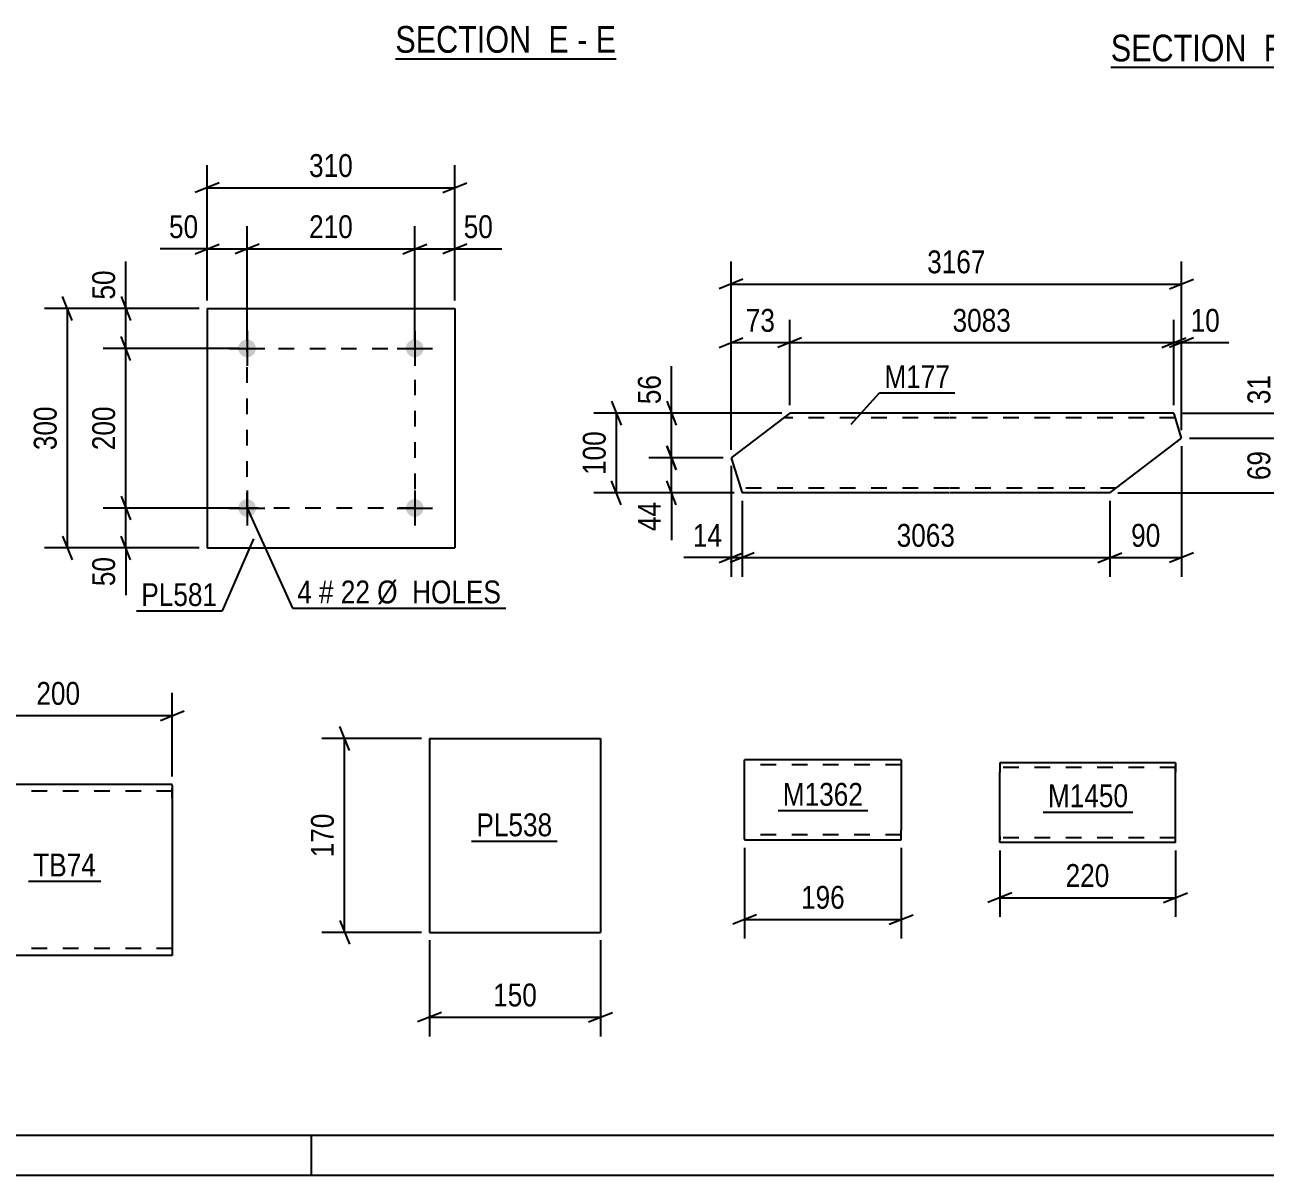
# Model space of a CAD drawing. Header units: millimetres. Extents: x 0 to 841, y 0 to 594.
# Drawn here: x 175.1 to 330.4, y 0 to 144.1 of the extents above; entities that cross this region are included whole.
import ezdxf

# ---------------------------------------------------------------- set-up
doc = ezdxf.new("R2010")
doc.units = ezdxf.units.MM
doc.linetypes.add('DXK_LINE_DOT2', pattern=[3.9198, 1.9599, -1.9599])
doc.styles.add('Arial Narrow', font='ARIALN.TTF', dxfattribs={"height": 0.2})

# ---------------------------------------------------------------- blocks, each defined once
blk = doc.blocks.new('Unknown-814735430-1133')
at = {"color": 5, "linetype": 'Continuous'}
for p, q in [((5, 5), (836, 5)), ((211, 0), (211, 5)), ((0, 0), (841, 0))]:
    blk.add_line(p, q, dxfattribs=at)
blk = doc.blocks.new('Unknown-814735430-13 - 12573')
at = {"color": 6, "linetype": 'Continuous'}
blk.add_line((221.49, 139.9), (249.14, 139.9), dxfattribs=at)
at = {"color": 0, "linetype": 'Continuous'}
for points in [[(239.6, 140.65), (239.6, 144.15), (221.49, 144.15), (221.49, 140.65)], [(243.21, 140.65), (243.21, 144.15), (240.65, 144.15), (240.65, 140.65)], [(245.53, 140.65), (245.53, 144.15), (244.26, 144.15), (244.26, 140.65)], [(249.14, 140.65), (249.14, 144.15), (246.58, 144.15), (246.58, 140.65)]]:
    blk.add_wipeout(points, dxfattribs=at)
at = {"color": 7, "linetype": 'Continuous', "style": 'Arial Narrow'}
for s, p in [('SECTION ', (221.49, 140.65)), ('E', (240.65, 140.65)), ('E', (246.58, 140.65)), ('-', (244.26, 140.65))]:
    blk.add_text(s, height=3.34, dxfattribs=at).set_placement(p)
blk = doc.blocks.new('Unknown-814735430-16 - 6405')
at = {"color": 6, "linetype": 'Continuous'}
blk.add_line((311.1, 138.82), (338.31, 138.82), dxfattribs=at)
at = {"color": 0, "linetype": 'Continuous'}
for points in [[(329.21, 139.57), (329.21, 143.07), (311.1, 143.07), (311.1, 139.57)], [(332.6, 139.57), (332.6, 143.07), (330.26, 143.07), (330.26, 139.57)], [(334.92, 139.57), (334.92, 143.07), (333.65, 143.07), (333.65, 139.57)], [(338.31, 139.57), (338.31, 143.07), (335.97, 143.07), (335.97, 139.57)]]:
    blk.add_wipeout(points, dxfattribs=at)
at = {"color": 7, "linetype": 'Continuous', "style": 'Arial Narrow'}
for s, p in [('SECTION ', (311.1, 139.57)), ('F', (330.26, 139.57)), ('F', (335.97, 139.57)), ('-', (333.65, 139.57))]:
    blk.add_text(s, height=3.34, dxfattribs=at).set_placement(p)
blk = doc.blocks.new('Part-814735430-13352 - 13351')
at = {"color": 2, "linetype": 'Continuous'}
for p, q in [((297.19, 51.69), (297.19, 50.49)), ((319.19, 51.69), (297.19, 51.69)), ((319.19, 51.69), (319.19, 51.6)), ((319.19, 51.6), (319.19, 50.49)), ((297.19, 42.43), (297.19, 50.49)), ((319.19, 41.69), (319.19, 50.49)), ((297.19, 41.78), (297.19, 42.43)), ((297.19, 41.69), (297.19, 41.78)), ((319.19, 41.69), (297.19, 41.69))]:
    blk.add_line(p, q, dxfattribs=at)
at = {"color": 7, "linetype": 'DXK_LINE_DOT2'}
for p, q in [((319.19, 51.69), (319.19, 51.69)), ((319.19, 50.49), (319.19, 51.34)), ((319.19, 51.09), (297.19, 51.09)), ((297.19, 42.43), (297.19, 42.04)), ((297.19, 42.29), (297.19, 42.33)), ((319.19, 42.29), (297.19, 42.29)), ((319.19, 42.29), (319.19, 42.33)), ((297.19, 41.69), (297.19, 41.69))]:
    blk.add_line(p, q, dxfattribs=at)
blk = doc.blocks.new('Part-814735430-2456 - 2442')
at = {"color": 2, "linetype": 'Continuous'}
for p, q in [((225.77, 54.71), (225.77, 30.43)), ((225.77, 54.71), (247.2, 54.71)), ((247.2, 54.71), (247.2, 30.43)), ((225.77, 30.43), (247.2, 30.43))]:
    blk.add_line(p, q, dxfattribs=at)
blk = doc.blocks.new('Part-814735430-1372 - 1344')
at = {"color": 2, "linetype": 'Continuous'}
for p, q in [((270.88, 95.49), (269.3, 94.29)), ((290.88, 95.49), (270.88, 95.49)), ((318.99, 95.49), (290.98, 95.49)), ((319.02, 95.4), (318.99, 95.49)), ((319.97, 92.34), (319.02, 95.4)), ((269.3, 94.29), (263.53, 89.89)), ((310.98, 85.49), (319.97, 92.34)), ((263.53, 89.89), (264.91, 85.49)), ((290.88, 85.49), (264.91, 85.49)), ((310.98, 85.49), (290.98, 85.49))]:
    blk.add_line(p, q, dxfattribs=at)
at = {"color": 7, "linetype": 'DXK_LINE_DOT2'}
for p, q in [((270.88, 95.49), (269.9, 94.75)), ((290.88, 94.89), (270.09, 94.89)), ((319.18, 94.89), (290.98, 94.89)), ((290.88, 86.09), (264.72, 86.09)), ((311.76, 86.09), (290.98, 86.09))]:
    blk.add_line(p, q, dxfattribs=at)
blk = doc.blocks.new('Part-814735430-2414 - 2399')
at = {"color": 2, "linetype": 'Continuous'}
for p, q in [((164.98, 48.97), (164.98, 47.25)), ((193.55, 48.97), (164.98, 48.97)), ((193.55, 48.84), (193.55, 48.97)), ((193.55, 48.84), (193.55, 47.25)), ((164.98, 28.6), (164.98, 47.25)), ((193.55, 47.25), (193.55, 27.54)), ((164.98, 27.67), (164.98, 28.6)), ((164.98, 27.54), (164.98, 27.67)), ((193.55, 27.54), (164.98, 27.54))]:
    blk.add_line(p, q, dxfattribs=at)
at = {"color": 7, "linetype": 'DXK_LINE_DOT2'}
for p, q in [((193.55, 47.25), (193.55, 48.47)), ((193.55, 48.11), (164.98, 48.11)), ((164.98, 28.6), (164.98, 28.04)), ((164.98, 28.4), (164.98, 28.46)), ((193.55, 28.4), (164.98, 28.4)), ((193.55, 28.4), (193.55, 28.46))]:
    blk.add_line(p, q, dxfattribs=at)
blk = doc.blocks.new('Part-814735430-6686 - 6682')
at = {"color": 2, "linetype": 'Continuous'}
for p, q in [((284.85, 52.04), (265.24, 52.04)), ((265.24, 42.13), (265.24, 52.04)), ((284.85, 52.04), (284.85, 43.24)), ((265.24, 42.13), (265.24, 42.04)), ((265.24, 42.04), (284.85, 42.04)), ((284.85, 42.04), (284.85, 43.24))]:
    blk.add_line(p, q, dxfattribs=at)
at = {"color": 7, "linetype": 'DXK_LINE_DOT2'}
for p, q in [((284.85, 51.44), (265.24, 51.44)), ((265.24, 42.64), (265.24, 42.68)), ((284.85, 42.64), (265.24, 42.64)), ((284.85, 42.68), (284.85, 43.01)), ((284.85, 42.64), (284.85, 42.68))]:
    blk.add_line(p, q, dxfattribs=at)
blk = doc.blocks.new('Bolt-814735430-6736 - 6702')
at = {"linetype": 'Continuous'}
for points in [[(204.02, 103.6, -1), (201.82, 103.6, -1)], [(225.02, 103.6, -1), (222.82, 103.6, -1)]]:
    blk.add_hatch(color=1, dxfattribs=at).paths.add_polyline_path(points)
at = {"color": 1, "linetype": 'Continuous'}
for p, q in [((202.92, 105.8), (202.92, 101.4)), ((223.92, 105.8), (223.92, 101.4)), ((200.72, 103.6), (205.12, 103.6)), ((221.72, 103.6), (226.12, 103.6))]:
    blk.add_line(p, q, dxfattribs=at)
blk = doc.blocks.new('Bolt-814735430-6741 - 6702')
at = {"linetype": 'Continuous'}
for points in [[(204.02, 83.6, -1), (201.82, 83.6, -1)], [(225.02, 83.6, -1), (222.82, 83.6, -1)]]:
    blk.add_hatch(color=1, dxfattribs=at).paths.add_polyline_path(points)
at = {"color": 1, "linetype": 'Continuous'}
for p, q in [((202.92, 85.8), (202.92, 81.4)), ((223.92, 85.8), (223.92, 81.4)), ((200.72, 83.6), (205.12, 83.6)), ((221.72, 83.6), (226.12, 83.6))]:
    blk.add_line(p, q, dxfattribs=at)
blk = doc.blocks.new('Part-814735430-6746 - 6702')
at = {"color": 2, "linetype": 'Continuous'}
for p, q in [((197.92, 108.59), (197.92, 78.59)), ((197.92, 108.59), (228.92, 108.59)), ((228.92, 108.59), (228.92, 78.59)), ((197.92, 78.59), (228.92, 78.59))]:
    blk.add_line(p, q, dxfattribs=at)
blk = doc.blocks.new('Rectangle-814735430-6855 - 6702')
at = {"color": 1, "linetype": 'DXK_LINE_DOT2'}
blk.add_lwpolyline([(202.92, 103.6), (223.92, 103.6), (223.92, 83.6), (202.92, 83.6), (202.92, 103.6)], close=True, dxfattribs=at)
blk = doc.blocks.new('StraightDimension-814735430-13412 - 13351')
at = {"color": 7, "linetype": 'Continuous'}
for p, q in [((297.19, 40.69), (297.19, 32.37)), ((319.19, 40.69), (319.19, 32.37)), ((298.69, 35.37), (295.69, 34.17)), ((297.19, 34.77), (319.19, 34.77)), ((317.69, 34.17), (320.69, 35.37))]:
    blk.add_line(p, q, dxfattribs=at)
at = {"color": 0}
blk.add_wipeout([(311.53, 35.52), (311.53, 39.72), (304.84, 39.72), (304.84, 35.52)], dxfattribs=at)
at = {"color": 3, "style": 'Arial Narrow'}
blk.add_text('220', height=2.863, dxfattribs=at).set_placement((305.44, 36.12))
blk = doc.blocks.new('StraightDimension-814735430-2469 - 2442')
at = {"color": 7, "linetype": 'Continuous'}
for p, q in [((215.73, 53.21), (214.53, 56.21)), ((224.77, 54.71), (212.28, 54.71)), ((215.13, 30.43), (215.13, 54.71)), ((214.53, 31.93), (215.73, 28.93)), ((224.77, 30.43), (212.28, 30.43))]:
    blk.add_line(p, q, dxfattribs=at)
at = {"color": 0}
blk.add_wipeout([(214.38, 45.91), (210.18, 45.91), (210.18, 39.23), (214.38, 39.23)], dxfattribs=at)
at = {"color": 3, "style": 'Arial Narrow'}
blk.add_text('170', height=2.863, rotation=90.0002, dxfattribs=at).set_placement((213.78, 39.83))
blk = doc.blocks.new('StraightDimension-814735430-2458 - 2442')
at = {"color": 7, "linetype": 'Continuous'}
for p, q in [((225.77, 29.43), (225.77, 17.4)), ((247.2, 29.43), (247.2, 17.4)), ((227.27, 20.4), (224.27, 19.2)), ((245.7, 19.2), (248.7, 20.4)), ((225.77, 19.8), (247.2, 19.8))]:
    blk.add_line(p, q, dxfattribs=at)
at = {"color": 0}
blk.add_wipeout([(239.83, 20.55), (239.83, 24.75), (233.14, 24.75), (233.14, 20.55)], dxfattribs=at)
at = {"color": 3, "style": 'Arial Narrow'}
blk.add_text('150', height=2.863, dxfattribs=at).set_placement((233.74, 21.15))
blk = doc.blocks.new('StraightDimension-814735430-1471 - 1344')
at = {"color": 7, "linetype": 'Continuous'}
for p, q in [((255.48, 91.39), (256.68, 88.39)), ((262.53, 89.89), (253.23, 89.89)), ((256.08, 85.49), (256.08, 89.89)), ((263.91, 85.49), (253.23, 85.49)), ((256.68, 83.99), (255.48, 86.99))]:
    blk.add_line(p, q, dxfattribs=at)
at = {"color": 0}
blk.add_wipeout([(255.33, 84.96), (251.13, 84.96), (251.13, 80.11), (255.33, 80.11)], dxfattribs=at)
at = {"color": 7, "linetype": 'Continuous'}
blk.add_line((256.08, 85.49), (256.08, 79.58), dxfattribs=at)
blk.add_line((256.08, 85.49), (256.08, 79.58), dxfattribs=at)
at = {"color": 3, "style": 'Arial Narrow'}
blk.add_text('44', height=2.863, rotation=90.0002, dxfattribs=at).set_placement((254.73, 80.71))
blk = doc.blocks.new('StraightDimension-814735430-1562 - 1344')
at = {"color": 7, "linetype": 'Continuous'}
for p, q in [((263.53, 88.89), (263.53, 74.99)), ((264.91, 84.49), (264.91, 74.99)), ((262.03, 76.79), (265.03, 77.99)), ((266.41, 77.99), (263.41, 76.79)), ((263.53, 77.39), (264.91, 77.39))]:
    blk.add_line(p, q, dxfattribs=at)
at = {"color": 0}
blk.add_wipeout([(263.01, 78.14), (263.01, 82.34), (258.15, 82.34), (258.15, 78.14)], dxfattribs=at)
at = {"color": 7, "linetype": 'Continuous'}
blk.add_line((263.53, 77.39), (257.63, 77.39), dxfattribs=at)
blk.add_line((263.53, 77.39), (257.63, 77.39), dxfattribs=at)
at = {"color": 3, "style": 'Arial Narrow'}
blk.add_text('14', height=2.863, dxfattribs=at).set_placement((258.75, 78.74))
blk = doc.blocks.new('StraightDimension-814735430-1375 - 1344')
at = {"color": 7, "linetype": 'Continuous'}
for p, q in [((248.58, 96.99), (249.78, 93.99)), ((269.88, 95.49), (246.33, 95.49)), ((249.18, 85.49), (249.18, 95.49)), ((263.91, 85.49), (246.33, 85.49)), ((249.78, 83.99), (248.58, 86.99))]:
    blk.add_line(p, q, dxfattribs=at)
at = {"color": 0}
blk.add_wipeout([(248.43, 93.83), (244.23, 93.83), (244.23, 87.14), (248.43, 87.14)], dxfattribs=at)
at = {"color": 3, "style": 'Arial Narrow'}
blk.add_text('100', height=2.863, rotation=90.0002, dxfattribs=at).set_placement((247.83, 87.74))
blk = doc.blocks.new('StraightDimension-814735430-1418 - 1344')
at = {"color": 7, "linetype": 'Continuous'}
for p, q in [((331.83, 93.84), (333.03, 90.84)), ((320.97, 92.34), (334.83, 92.34)), ((332.43, 85.49), (332.43, 92.34)), ((311.98, 85.49), (334.83, 85.49)), ((333.03, 83.99), (331.83, 86.99))]:
    blk.add_line(p, q, dxfattribs=at)
at = {"color": 0}
blk.add_wipeout([(331.68, 91.34), (327.48, 91.34), (327.48, 86.49), (331.68, 86.49)], dxfattribs=at)
at = {"color": 3, "style": 'Arial Narrow'}
blk.add_text('69', height=2.863, rotation=90.0002, dxfattribs=at).set_placement((331.08, 87.09))
blk = doc.blocks.new('StraightDimension-814735430-1445 - 1344')
at = {"color": 7, "linetype": 'Continuous'}
for p, q in [((331.83, 96.99), (333.03, 93.99)), ((319.99, 95.49), (334.83, 95.49)), ((332.43, 92.34), (332.43, 95.49)), ((333.03, 90.84), (331.83, 93.84)), ((320.97, 92.34), (334.83, 92.34))]:
    blk.add_line(p, q, dxfattribs=at)
at = {"color": 0}
blk.add_wipeout([(331.68, 100.87), (327.48, 100.87), (327.48, 96.01), (331.68, 96.01)], dxfattribs=at)
at = {"color": 7, "linetype": 'Continuous'}
blk.add_line((332.43, 95.49), (332.43, 101.39), dxfattribs=at)
blk.add_line((332.43, 95.49), (332.43, 101.39), dxfattribs=at)
at = {"color": 3, "style": 'Arial Narrow'}
blk.add_text('31', height=2.863, rotation=90.0002, dxfattribs=at).set_placement((331.08, 96.61))
blk = doc.blocks.new('StraightDimension-814735430-1496 - 1344')
at = {"color": 7, "linetype": 'Continuous'}
for p, q in [((255.48, 96.99), (256.68, 93.99)), ((269.88, 95.49), (253.23, 95.49)), ((256.08, 89.89), (256.08, 95.49)), ((256.68, 88.39), (255.48, 91.39)), ((262.53, 89.89), (253.23, 89.89))]:
    blk.add_line(p, q, dxfattribs=at)
at = {"color": 0}
blk.add_wipeout([(255.33, 100.87), (251.13, 100.87), (251.13, 96.01), (255.33, 96.01)], dxfattribs=at)
at = {"color": 7, "linetype": 'Continuous'}
blk.add_line((256.08, 95.49), (256.08, 101.39), dxfattribs=at)
blk.add_line((256.08, 95.49), (256.08, 101.39), dxfattribs=at)
at = {"color": 3, "style": 'Arial Narrow'}
blk.add_text('56', height=2.863, rotation=90.0002, dxfattribs=at).set_placement((254.73, 96.61))
blk = doc.blocks.new('StraightDimension-814735430-1632 - 1344')
at = {"color": 7, "linetype": 'Continuous'}
for p, q in [((318.99, 96.49), (318.99, 107.18)), ((319.97, 93.34), (319.97, 107.18)), ((317.49, 103.73), (320.49, 104.93)), ((321.47, 104.93), (318.47, 103.73)), ((318.99, 104.33), (319.97, 104.33))]:
    blk.add_line(p, q, dxfattribs=at)
at = {"color": 0}
blk.add_wipeout([(325.35, 105.08), (325.35, 109.28), (320.5, 109.28), (320.5, 105.08)], dxfattribs=at)
at = {"color": 7, "linetype": 'Continuous'}
blk.add_line((319.97, 104.33), (325.88, 104.33), dxfattribs=at)
blk.add_line((319.97, 104.33), (325.88, 104.33), dxfattribs=at)
at = {"color": 3, "style": 'Arial Narrow'}
blk.add_text('10', height=2.863, dxfattribs=at).set_placement((321.1, 105.68))
blk = doc.blocks.new('StraightDimension-814735430-1521 - 1344')
at = {"color": 7, "linetype": 'Continuous'}
for p, q in [((319.97, 91.34), (319.97, 74.99)), ((310.98, 84.49), (310.98, 74.99)), ((309.48, 76.79), (312.48, 77.99)), ((321.47, 77.99), (318.47, 76.79)), ((310.98, 77.39), (319.97, 77.39))]:
    blk.add_line(p, q, dxfattribs=at)
at = {"color": 0}
blk.add_wipeout([(317.9, 78.14), (317.9, 82.34), (313.05, 82.34), (313.05, 78.14)], dxfattribs=at)
at = {"color": 3, "style": 'Arial Narrow'}
blk.add_text('90', height=2.863, dxfattribs=at).set_placement((313.65, 78.74))
blk = doc.blocks.new('StraightDimension-814735430-1538 - 1344')
at = {"color": 7, "linetype": 'Continuous'}
for p, q in [((264.91, 84.49), (264.91, 74.99)), ((310.98, 84.49), (310.98, 74.99)), ((266.41, 77.99), (263.41, 76.79)), ((309.48, 76.79), (312.48, 77.99)), ((264.91, 77.39), (310.98, 77.39))]:
    blk.add_line(p, q, dxfattribs=at)
at = {"color": 0}
blk.add_wipeout([(292.2, 78.14), (292.2, 82.34), (283.68, 82.34), (283.68, 78.14)], dxfattribs=at)
at = {"color": 3, "style": 'Arial Narrow'}
blk.add_text('3063', height=2.863, dxfattribs=at).set_placement((284.28, 78.74))
blk = doc.blocks.new('StraightDimension-814735430-1580 - 1344')
at = {"color": 7, "linetype": 'Continuous'}
for p, q in [((263.53, 90.89), (263.53, 114.51)), ((319.97, 93.34), (319.97, 114.51)), ((265.03, 112.26), (262.03, 111.06)), ((318.47, 111.06), (321.47, 112.26)), ((263.53, 111.66), (319.97, 111.66))]:
    blk.add_line(p, q, dxfattribs=at)
at = {"color": 0}
blk.add_wipeout([(296.01, 112.41), (296.01, 116.61), (287.5, 116.61), (287.5, 112.41)], dxfattribs=at)
at = {"color": 3, "style": 'Arial Narrow'}
blk.add_text('3167', height=2.863, dxfattribs=at).set_placement((288.1, 113.01))
blk = doc.blocks.new('StraightDimension-814735430-1591 - 1344')
at = {"color": 7, "linetype": 'Continuous'}
for p, q in [((263.53, 90.89), (263.53, 107.18)), ((270.88, 96.49), (270.88, 107.18)), ((262.03, 103.73), (265.03, 104.93)), ((263.53, 104.33), (270.88, 104.33)), ((272.38, 104.93), (269.38, 103.73))]:
    blk.add_line(p, q, dxfattribs=at)
at = {"color": 0}
blk.add_wipeout([(269.63, 105.08), (269.63, 109.28), (264.78, 109.28), (264.78, 105.08)], dxfattribs=at)
at = {"color": 3, "style": 'Arial Narrow'}
blk.add_text('73', height=2.863, dxfattribs=at).set_placement((265.38, 105.68))
blk = doc.blocks.new('StraightDimension-814735430-1608 - 1344')
at = {"color": 7, "linetype": 'Continuous'}
for p, q in [((270.88, 96.49), (270.88, 107.18)), ((318.99, 96.49), (318.99, 107.18)), ((272.38, 104.93), (269.38, 103.73)), ((270.88, 104.33), (318.99, 104.33)), ((317.49, 103.73), (320.49, 104.93))]:
    blk.add_line(p, q, dxfattribs=at)
at = {"color": 0}
blk.add_wipeout([(299.19, 105.08), (299.19, 109.28), (290.68, 109.28), (290.68, 105.08)], dxfattribs=at)
at = {"color": 3, "style": 'Arial Narrow'}
blk.add_text('3083', height=2.863, dxfattribs=at).set_placement((291.28, 105.68))
blk = doc.blocks.new('StraightDimension-814735430-2427 - 2399')
at = {"color": 7, "linetype": 'Continuous'}
for p, q in [((164.98, 49.97), (164.98, 60.44)), ((193.55, 49.97), (193.55, 60.44)), ((166.48, 58.19), (163.48, 56.99)), ((164.98, 57.59), (193.55, 57.59)), ((192.05, 56.99), (195.05, 58.19))]:
    blk.add_line(p, q, dxfattribs=at)
at = {"color": 0}
blk.add_wipeout([(182.6, 58.34), (182.6, 62.54), (175.92, 62.54), (175.92, 58.34)], dxfattribs=at)
at = {"color": 3, "style": 'Arial Narrow'}
blk.add_text('200', height=2.863, dxfattribs=at).set_placement((176.52, 58.94))
blk = doc.blocks.new('StraightDimension-814735430-6688 - 6682')
at = {"color": 7, "linetype": 'Continuous'}
for p, q in [((265.24, 41.04), (265.24, 29.64)), ((284.85, 41.04), (284.85, 29.64)), ((266.74, 32.64), (263.74, 31.44)), ((283.35, 31.44), (286.35, 32.64)), ((265.24, 32.04), (284.85, 32.04))]:
    blk.add_line(p, q, dxfattribs=at)
at = {"color": 0}
blk.add_wipeout([(278.39, 32.79), (278.39, 36.99), (271.7, 36.99), (271.7, 32.79)], dxfattribs=at)
at = {"color": 3, "style": 'Arial Narrow'}
blk.add_text('196', height=2.863, dxfattribs=at).set_placement((272.3, 33.39))
blk = doc.blocks.new('StraightDimension-814735430-6791 - 6702')
at = {"color": 7, "linetype": 'Continuous'}
for p, q in [((197.92, 109.59), (197.92, 126.58)), ((228.92, 109.59), (228.92, 126.58)), ((199.42, 124.33), (196.42, 123.13)), ((227.42, 123.13), (230.42, 124.33)), ((197.92, 123.73), (228.92, 123.73))]:
    blk.add_line(p, q, dxfattribs=at)
at = {"color": 0}
blk.add_wipeout([(216.76, 124.48), (216.76, 128.68), (210.08, 128.68), (210.08, 124.48)], dxfattribs=at)
at = {"color": 3, "style": 'Arial Narrow'}
blk.add_text('310', height=2.863, dxfattribs=at).set_placement((210.68, 125.08))
blk = doc.blocks.new('StraightDimension-814735430-6748 - 6702')
at = {"color": 7, "linetype": 'Continuous'}
for p, q in [((197.92, 109.59), (197.92, 118.92)), ((202.92, 104.6), (202.92, 118.92)), ((196.42, 115.47), (199.42, 116.67)), ((204.42, 116.67), (201.42, 115.47)), ((197.92, 116.07), (202.92, 116.07))]:
    blk.add_line(p, q, dxfattribs=at)
at = {"color": 0}
blk.add_wipeout([(197.4, 116.82), (197.4, 121.02), (192.54, 121.02), (192.54, 116.82)], dxfattribs=at)
at = {"color": 7, "linetype": 'Continuous'}
blk.add_line((197.92, 116.07), (192.01, 116.07), dxfattribs=at)
blk.add_line((197.92, 116.07), (192.01, 116.07), dxfattribs=at)
at = {"color": 3, "style": 'Arial Narrow'}
blk.add_text('50', height=2.863, dxfattribs=at).set_placement((193.14, 117.42))
blk = doc.blocks.new('StraightDimension-814735430-6761 - 6702')
at = {"color": 7, "linetype": 'Continuous'}
for p, q in [((202.92, 104.6), (202.92, 118.92)), ((223.92, 104.6), (223.92, 118.92)), ((204.42, 116.67), (201.42, 115.47)), ((222.42, 115.47), (225.42, 116.67)), ((202.92, 116.07), (223.92, 116.07))]:
    blk.add_line(p, q, dxfattribs=at)
at = {"color": 0}
blk.add_wipeout([(216.76, 116.82), (216.76, 121.02), (210.08, 121.02), (210.08, 116.82)], dxfattribs=at)
at = {"color": 3, "style": 'Arial Narrow'}
blk.add_text('210', height=2.863, dxfattribs=at).set_placement((210.68, 117.42))
blk = doc.blocks.new('StraightDimension-814735430-6777 - 6702')
at = {"color": 7, "linetype": 'Continuous'}
for p, q in [((223.92, 104.6), (223.92, 118.92)), ((228.92, 109.59), (228.92, 118.92)), ((222.42, 115.47), (225.42, 116.67)), ((230.42, 116.67), (227.42, 115.47)), ((223.92, 116.07), (228.92, 116.07))]:
    blk.add_line(p, q, dxfattribs=at)
at = {"color": 0}
blk.add_wipeout([(234.3, 116.82), (234.3, 121.02), (229.45, 121.02), (229.45, 116.82)], dxfattribs=at)
at = {"color": 7, "linetype": 'Continuous'}
blk.add_line((228.92, 116.07), (234.83, 116.07), dxfattribs=at)
blk.add_line((228.92, 116.07), (234.83, 116.07), dxfattribs=at)
at = {"color": 3, "style": 'Arial Narrow'}
blk.add_text('50', height=2.863, dxfattribs=at).set_placement((230.05, 117.42))
blk = doc.blocks.new('StraightDimension-814735430-6802 - 6702')
at = {"color": 7, "linetype": 'Continuous'}
for p, q in [((181.01, 107.09), (179.81, 110.09)), ((196.92, 108.59), (177.56, 108.59)), ((180.41, 78.59), (180.41, 108.59)), ((179.81, 80.09), (181.01, 77.09)), ((196.92, 78.59), (177.56, 78.59))]:
    blk.add_line(p, q, dxfattribs=at)
at = {"color": 0}
blk.add_wipeout([(179.66, 96.94), (175.46, 96.94), (175.46, 90.25), (179.66, 90.25)], dxfattribs=at)
at = {"color": 3, "style": 'Arial Narrow'}
blk.add_text('300', height=2.863, rotation=90.0002, dxfattribs=at).set_placement((179.06, 90.85))
blk = doc.blocks.new('StraightDimension-814735430-6813 - 6702')
at = {"color": 7, "linetype": 'Continuous'}
for p, q in [((187.13, 110.09), (188.33, 107.09)), ((196.92, 108.59), (184.88, 108.59)), ((187.73, 103.6), (187.73, 108.59)), ((188.33, 102.1), (187.13, 105.1)), ((201.92, 103.6), (184.88, 103.6))]:
    blk.add_line(p, q, dxfattribs=at)
at = {"color": 0}
blk.add_wipeout([(186.98, 113.98), (182.78, 113.98), (182.78, 109.12), (186.98, 109.12)], dxfattribs=at)
at = {"color": 7, "linetype": 'Continuous'}
blk.add_line((187.73, 108.59), (187.73, 114.5), dxfattribs=at)
blk.add_line((187.73, 108.59), (187.73, 114.5), dxfattribs=at)
at = {"color": 3, "style": 'Arial Narrow'}
blk.add_text('50', height=2.863, rotation=90.0002, dxfattribs=at).set_placement((186.38, 109.72))
blk = doc.blocks.new('StraightDimension-814735430-6826 - 6702')
at = {"color": 7, "linetype": 'Continuous'}
for p, q in [((188.33, 102.1), (187.13, 105.1)), ((201.92, 103.6), (184.88, 103.6)), ((187.73, 83.6), (187.73, 103.6)), ((187.13, 85.1), (188.33, 82.1)), ((201.92, 83.6), (184.88, 83.6))]:
    blk.add_line(p, q, dxfattribs=at)
at = {"color": 0}
blk.add_wipeout([(186.98, 96.94), (182.78, 96.94), (182.78, 90.25), (186.98, 90.25)], dxfattribs=at)
at = {"color": 3, "style": 'Arial Narrow'}
blk.add_text('200', height=2.863, rotation=90.0002, dxfattribs=at).set_placement((186.38, 90.85))
blk = doc.blocks.new('StraightDimension-814735430-6842 - 6702')
at = {"color": 7, "linetype": 'Continuous'}
for p, q in [((187.13, 85.1), (188.33, 82.1)), ((201.92, 83.6), (184.88, 83.6)), ((187.73, 78.59), (187.73, 83.6)), ((188.33, 77.09), (187.13, 80.09)), ((196.92, 78.59), (184.88, 78.59))]:
    blk.add_line(p, q, dxfattribs=at)
at = {"color": 0}
blk.add_wipeout([(186.98, 78.07), (182.78, 78.07), (182.78, 73.21), (186.98, 73.21)], dxfattribs=at)
at = {"color": 7, "linetype": 'Continuous'}
blk.add_line((187.73, 78.59), (187.73, 72.69), dxfattribs=at)
blk.add_line((187.73, 78.59), (187.73, 72.69), dxfattribs=at)
at = {"color": 3, "style": 'Arial Narrow'}
blk.add_text('50', height=2.863, rotation=90.0002, dxfattribs=at).set_placement((186.38, 73.81))
blk = doc.blocks.new('Mark-814735430-13424 - 13351')
at = {"color": 0}
blk.add_wipeout([(313.28, 46.11), (313.28, 49.11), (303.23, 49.11), (303.23, 46.11)], dxfattribs=at)
blk.add_wipeout([(313.28, 46.11), (313.28, 49.11), (303.23, 49.11), (303.23, 46.11)], dxfattribs=at)
at = {"color": 30, "linetype": 'Continuous'}
blk.add_line((302.63, 45.51), (313.88, 45.51), dxfattribs=at)
at = {"color": 3, "style": 'Arial Narrow'}
blk.add_text('M1450', height=2.863, dxfattribs=at).set_placement((303.23, 46.11))
blk = doc.blocks.new('Mark-814735430-2454 - 2442')
at = {"color": 0}
blk.add_wipeout([(241.15, 42.47), (241.15, 45.47), (231.64, 45.47), (231.64, 42.47)], dxfattribs=at)
blk.add_wipeout([(241.15, 42.47), (241.15, 45.47), (231.64, 45.47), (231.64, 42.47)], dxfattribs=at)
at = {"color": 30, "linetype": 'Continuous'}
blk.add_line((231.04, 41.87), (241.75, 41.87), dxfattribs=at)
at = {"color": 3, "style": 'Arial Narrow'}
blk.add_text('PL538', height=2.863, dxfattribs=at).set_placement((231.64, 42.47))
blk = doc.blocks.new('Mark-814735430-1367 - 1344')
at = {"color": 0}
blk.add_wipeout([(290.96, 98.62), (290.96, 101.62), (282.74, 101.62), (282.74, 98.62)], dxfattribs=at)
blk.add_wipeout([(290.96, 98.62), (290.96, 101.62), (282.74, 101.62), (282.74, 98.62)], dxfattribs=at)
at = {"color": 30, "linetype": 'Continuous'}
for p, q in [((278.56, 94.09), (282.14, 98.02)), ((282.14, 98.02), (291.56, 98.02))]:
    blk.add_line(p, q, dxfattribs=at)
at = {"color": 3, "style": 'Arial Narrow'}
blk.add_text('M177', height=2.863, dxfattribs=at).set_placement((282.74, 98.62))
blk = doc.blocks.new('Mark-814735430-2412 - 2399')
at = {"color": 0}
blk.add_wipeout([(183.98, 37.43), (183.98, 40.43), (176.13, 40.43), (176.13, 37.43)], dxfattribs=at)
blk.add_wipeout([(183.98, 37.43), (183.98, 40.43), (176.13, 40.43), (176.13, 37.43)], dxfattribs=at)
at = {"color": 30, "linetype": 'Continuous'}
blk.add_line((175.53, 36.83), (184.58, 36.83), dxfattribs=at)
at = {"color": 3, "style": 'Arial Narrow'}
blk.add_text('TB74', height=2.863, dxfattribs=at).set_placement((176.13, 37.43))
blk = doc.blocks.new('Mark-814735430-6684 - 6682')
at = {"color": 0}
blk.add_wipeout([(280.07, 46.29), (280.07, 49.29), (270.02, 49.29), (270.02, 46.29)], dxfattribs=at)
blk.add_wipeout([(280.07, 46.29), (280.07, 49.29), (270.02, 49.29), (270.02, 46.29)], dxfattribs=at)
at = {"color": 30, "linetype": 'Continuous'}
blk.add_line((269.42, 45.69), (280.67, 45.69), dxfattribs=at)
at = {"color": 3, "style": 'Arial Narrow'}
blk.add_text('M1362', height=2.863, dxfattribs=at).set_placement((270.02, 46.29))
blk = doc.blocks.new('MarkSet-814735430-6902 - 6702')
at = {"color": 0}
for points in [[(211.03, 71.65), (211.03, 74.65), (209.2, 74.65), (209.2, 71.65)], [(213.76, 71.65), (213.76, 74.65), (211.93, 74.65), (211.93, 71.65)], [(218.31, 71.65), (218.31, 74.65), (214.66, 74.65), (214.66, 71.65)], [(234.74, 71.65), (234.74, 74.65), (219.21, 74.65), (219.21, 71.65)]]:
    blk.add_wipeout(points, dxfattribs=at)
for points in [[(211.03, 71.65), (211.03, 74.65), (209.2, 74.65), (209.2, 71.65)], [(213.76, 71.65), (213.76, 74.65), (211.93, 74.65), (211.93, 71.65)], [(218.31, 71.65), (218.31, 74.65), (214.66, 74.65), (214.66, 71.65)], [(234.74, 71.65), (234.74, 74.65), (219.21, 74.65), (219.21, 71.65)]]:
    blk.add_wipeout(points, dxfattribs=at)
at = {"color": 7, "linetype": 'Continuous'}
for p, q in [((202.92, 83.6), (208.6, 71.05)), ((208.6, 71.05), (235.34, 71.05))]:
    blk.add_line(p, q, dxfattribs=at)
at = {"color": 3, "style": 'Arial Narrow'}
for s, height, p in [('Ø  HOLES', 2.863, (219.21, 71.65)), ('4', 2.86, (209.2, 71.65)), ('#', 2.86, (211.93, 71.65)), ('22', 2.863, (214.66, 71.65))]:
    blk.add_text(s, height=height, dxfattribs=at).set_placement(p)
blk = doc.blocks.new('Mark-814735430-6742 - 6702')
at = {"color": 0}
blk.add_wipeout([(199.18, 71.32), (199.18, 74.32), (189.67, 74.32), (189.67, 71.32)], dxfattribs=at)
blk.add_wipeout([(199.18, 71.32), (199.18, 74.32), (189.67, 74.32), (189.67, 71.32)], dxfattribs=at)
at = {"color": 30, "linetype": 'Continuous'}
for p in [(203.7, 79.74), (189.07, 70.72)]:
    blk.add_line(p, (199.78, 70.72), dxfattribs=at)
at = {"color": 3, "style": 'Arial Narrow'}
blk.add_text('PL581', height=2.863, dxfattribs=at).set_placement((189.67, 71.32))

msp = doc.modelspace()

# ---------------------------------------------------------------- block references
for name in ['Unknown-814735430-1133', 'Part-814735430-6746 - 6702', 'Bolt-814735430-6736 - 6702', 'Rectangle-814735430-6855 - 6702', 'Part-814735430-1372 - 1344', 'Bolt-814735430-6741 - 6702', 'Part-814735430-2456 - 2442', 'Part-814735430-6686 - 6682', 'Part-814735430-13352 - 13351', 'Part-814735430-2414 - 2399']:
    msp.add_blockref(name, (0, 0))

# ---------------------------------------------------------------- next in the draw order: block references
for name in ['Unknown-814735430-13 - 12573', 'Unknown-814735430-16 - 6405', 'StraightDimension-814735430-6791 - 6702', 'StraightDimension-814735430-1418 - 1344', 'StraightDimension-814735430-1471 - 1344', 'MarkSet-814735430-6902 - 6702', 'StraightDimension-814735430-2427 - 2399', 'StraightDimension-814735430-2469 - 2442', 'Mark-814735430-6684 - 6682', 'Mark-814735430-13424 - 13351', 'Mark-814735430-2454 - 2442', 'Mark-814735430-2412 - 2399', 'StraightDimension-814735430-6688 - 6682', 'StraightDimension-814735430-13412 - 13351']:
    msp.add_blockref(name, (0, 0))

# ---------------------------------------------------------------- next in the draw order: block references
for name in ['StraightDimension-814735430-6748 - 6702', 'StraightDimension-814735430-1445 - 1344', 'StraightDimension-814735430-1562 - 1344', 'StraightDimension-814735430-2458 - 2442']:
    msp.add_blockref(name, (0, 0))

# ---------------------------------------------------------------- next in the draw order: block references
for name in ['StraightDimension-814735430-6761 - 6702', 'StraightDimension-814735430-6802 - 6702', 'StraightDimension-814735430-1632 - 1344', 'StraightDimension-814735430-1375 - 1344', 'StraightDimension-814735430-1521 - 1344']:
    msp.add_blockref(name, (0, 0))

# ---------------------------------------------------------------- next in the draw order: block references
for name in ['StraightDimension-814735430-6777 - 6702', 'StraightDimension-814735430-6813 - 6702', 'StraightDimension-814735430-1496 - 1344', 'StraightDimension-814735430-1538 - 1344']:
    msp.add_blockref(name, (0, 0))

# ---------------------------------------------------------------- next in the draw order: block references
for name in ['StraightDimension-814735430-1580 - 1344', 'StraightDimension-814735430-6826 - 6702']:
    msp.add_blockref(name, (0, 0))

# ---------------------------------------------------------------- next in the draw order: block references
for name in ['StraightDimension-814735430-1591 - 1344', 'StraightDimension-814735430-6842 - 6702']:
    msp.add_blockref(name, (0, 0))

# ---------------------------------------------------------------- next in the draw order: block references
for name in ['StraightDimension-814735430-1608 - 1344', 'Mark-814735430-6742 - 6702']:
    msp.add_blockref(name, (0, 0))

# ---------------------------------------------------------------- next in the draw order: block references
msp.add_blockref('Mark-814735430-1367 - 1344', (0, 0))

doc.saveas('drawing.dxf')
